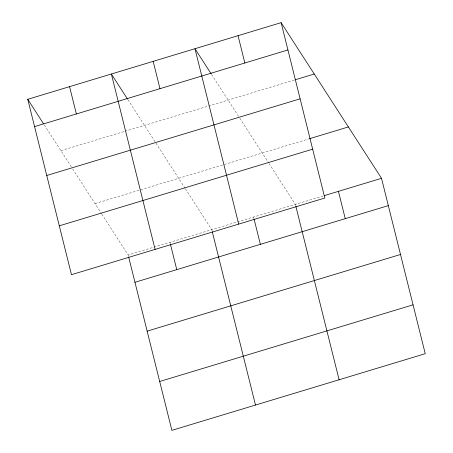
<?xml version="1.0" encoding="UTF-8"?>
<svg xmlns="http://www.w3.org/2000/svg" width="453" height="453" viewBox="0 0 453 453"><rect width="100%" height="100%" fill="white"/><g stroke="black" fill="none" stroke-linecap="round" stroke-linejoin="round"><path stroke-width="0.34" stroke-dasharray="2.27 1.7" d="M60.889 150.673L124.269 131.5M124.943 131.296L294.733 79.926M95.022 203.601L308.68 138.958M101.8 214.105L128.154 254.971L323.64 195.826M211.54 74.4L239.484 117.723M239.864 118.312L268.64 162.933M269.02 163.516L295.373 204.377L295.883 206.426M127.933 99.694L185.034 188.227M185.407 188.81L211.761 229.671L212.1 231.036M44.32 124.988L72.265 168.318M72.644 168.907L101.421 213.522M253.567 217.021L253.906 218.391M169.96 242.321L170.3 243.686M128.154 254.971L128.493 256.336"/><path stroke-width="0.68" d="M281.12 22.65L324.846 198.029L71.483 274.688L27.758 99.303L281.12 22.65L381.517 178.312L425.242 353.697L171.88 430.35L128.663 257.015M34.564 126.619L287.927 49.96M295.407 79.722L314.252 74.02M46.75 175.481L300.113 98.822M309.354 138.754L348.385 126.942M59.303 225.826L312.666 149.167M324.308 195.622L381.517 178.312M134.96 282.281L388.323 205.622M147.146 331.143L400.509 254.49M159.699 381.488L413.062 304.829M211.166 73.816L194.977 48.714L238.703 224.093M127.553 99.111L111.364 74.009L155.096 249.393M27.758 99.303L43.567 123.822M338.442 191.342L345.254 218.657M295.883 206.426L339.099 379.756M238.046 35.679L244.858 62.995M254.076 219.071L260.379 244.337M212.276 231.721L255.492 405.056M153.171 61.359L159.983 88.675M170.47 244.371L176.766 269.631M69.564 86.659L76.37 113.969"/></g></svg>
